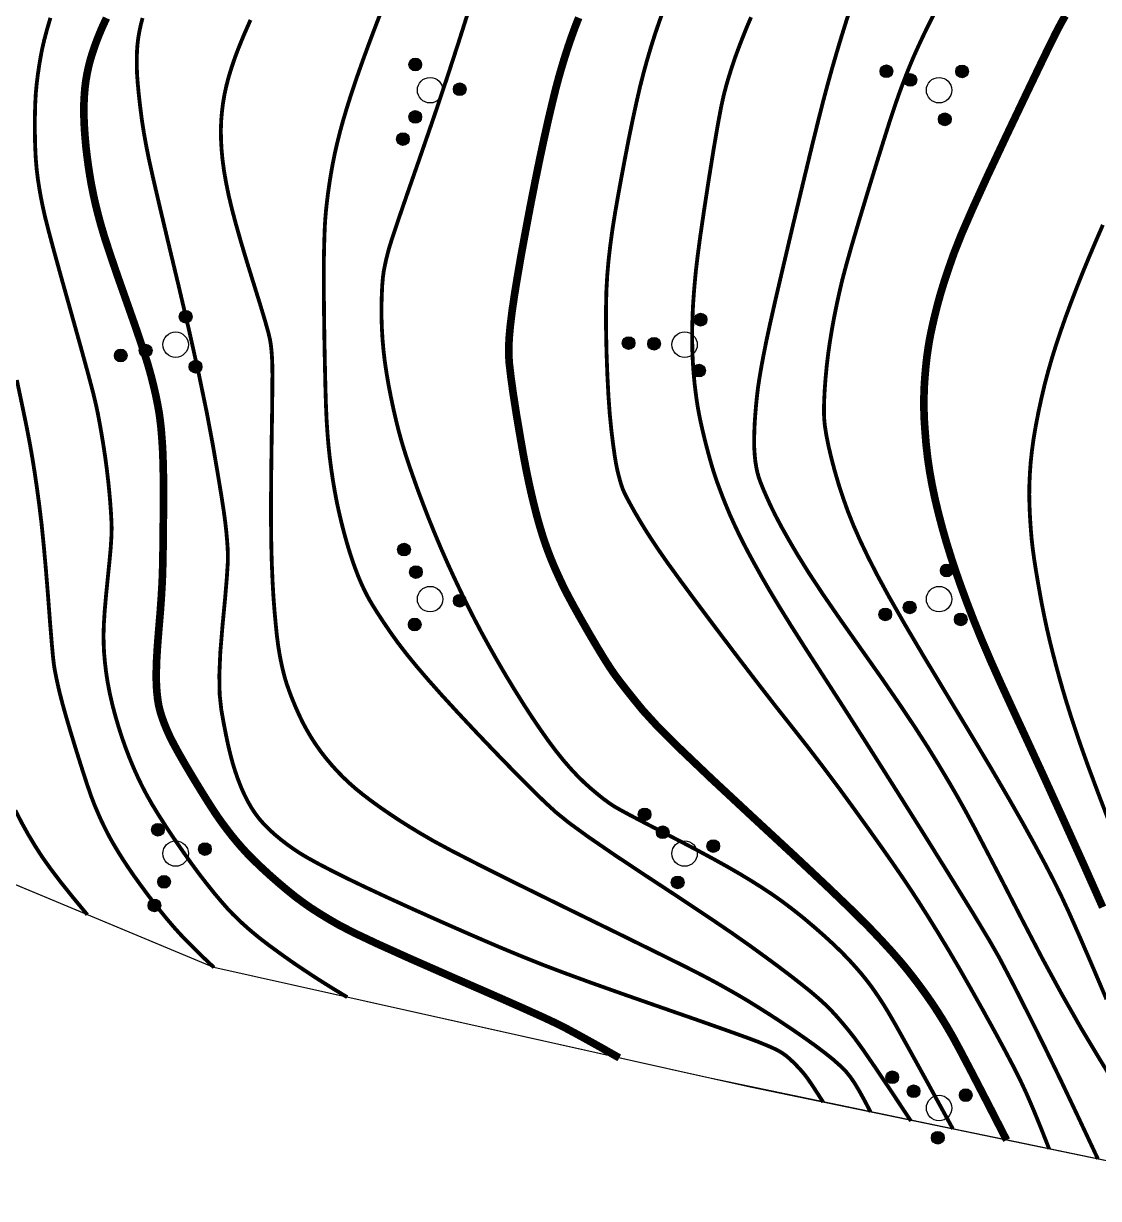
# Model space of a CAD drawing. Extents: x 396500 to 398250, y 1005980 to 1008200.
# Drawn here: x 398155.05 to 398176.17, y 1007852.26 to 1007875.35 of the extents above; entities that cross this region are included whole.
import ezdxf

# ---------------------------------------------------------------- set-up
doc = ezdxf.new("R2010")
doc.units = 0
doc.header["$LTSCALE"] = 0.5
doc.layers.get('0').update_dxf_attribs({"linetype": 'CONTINUOUS'})
doc.layers.add('ASSIST', color=7, linetype='CONTINUOUS', plot=False)
for name, color, linetype in [('DGX', 2, 'CONTINUOUS'), ('DMTZ', 3, 'CONTINUOUS'), ('ZBTZ', 3, 'CONTINUOUS')]:
    doc.layers.add(name, color=color, linetype=linetype)
doc.linetypes.add('10421', pattern='A,2,[150,AAA.SHX,S=1,R=0,X=0,Y=1],1e-11', length=2)
doc.linetypes.add('1161', pattern='A,0,[149,AAA.SHX,S=0.15,R=0,X=0,Y=0],-1.6', length=1.6)

# ---------------------------------------------------------------- blocks, each defined once
blk = doc.blocks.new('*U110')
at = {"linetype": 'Continuous'}
for points in [[(-0.238, 2.277), (-0.202, 2.053), (-0.202, 2.347)], [(-0.202, 2.347), (-0.147, 1.998), (-0.147, 2.402)], [(-0.147, 1.998), (-0.202, 2.347), (-0.202, 2.053)], [(-0.147, 2.402), (-0.077, 1.962), (-0.077, 2.438)], [(-0.077, 1.962), (-0.147, 2.402), (-0.147, 1.998)], [(-0.077, 2.438), (0, 1.95), (0, 2.45)], [(0, 1.95), (-0.077, 2.438), (-0.077, 1.962)], [(0, 2.45), (0.077, 1.962), (0.077, 2.438)], [(0.077, 1.962), (0, 2.45), (0, 1.95)], [(0.077, 2.438), (0.147, 1.998), (0.147, 2.402)], [(0.147, 1.998), (0.077, 2.438), (0.077, 1.962)], [(0.147, 2.402), (0.202, 2.053), (0.202, 2.347)], [(0.202, 2.053), (0.147, 2.402), (0.147, 1.998)], [(0.202, 2.347), (0.238, 2.123), (0.238, 2.277)], [(0.238, 2.123), (0.202, 2.347), (0.202, 2.053)], [(-0.25, 2.2), (-0.238, 2.123), (-0.238, 2.277)], [(-0.202, 2.053), (-0.238, 2.277), (-0.238, 2.123)], [(0.25, 2.2), (0.238, 2.277), (0.238, 2.123)]]:
    blk.add_solid(points, dxfattribs=at)
blk = doc.blocks.new('*U109')
at = {"linetype": 'Continuous'}
for points in [[(-0.202, 1.347), (-0.147, 0.998), (-0.147, 1.402)], [(-0.147, 1.402), (-0.077, 0.962), (-0.077, 1.438)], [(-0.077, 0.962), (-0.147, 1.402), (-0.147, 0.998)], [(-0.077, 1.438), (0, 0.95), (0, 1.45)], [(0, 0.95), (-0.077, 1.438), (-0.077, 0.962)], [(0, 1.45), (0.077, 0.962), (0.077, 1.438)], [(0.077, 0.962), (0, 1.45), (0, 0.95)], [(0.077, 1.438), (0.147, 0.998), (0.147, 1.402)], [(0.147, 0.998), (0.077, 1.438), (0.077, 0.962)], [(0.147, 1.402), (0.202, 1.053), (0.202, 1.347)], [(0.202, 1.053), (0.147, 1.402), (0.147, 0.998)], [(-0.25, 1.2), (-0.238, 1.123), (-0.238, 1.277)], [(-0.238, 1.277), (-0.202, 1.053), (-0.202, 1.347)], [(-0.202, 1.053), (-0.238, 1.277), (-0.238, 1.123)], [(-0.147, 0.998), (-0.202, 1.347), (-0.202, 1.053)], [(0.202, 1.347), (0.238, 1.123), (0.238, 1.277)], [(0.238, 1.123), (0.202, 1.347), (0.202, 1.053)], [(0.25, 1.2), (0.238, 1.277), (0.238, 1.123)]]:
    blk.add_solid(points, dxfattribs=at)
blk = doc.blocks.new('*U108')
at = {"linetype": 'Continuous'}
for points in [[(-1.238, -0.523), (-1.202, -0.747), (-1.202, -0.453)], [(-1.202, -0.453), (-1.147, -0.802), (-1.147, -0.398)], [(-1.147, -0.802), (-1.202, -0.453), (-1.202, -0.747)], [(-1.147, -0.398), (-1.077, -0.838), (-1.077, -0.362)], [(-1.077, -0.838), (-1.147, -0.398), (-1.147, -0.802)], [(-1.077, -0.362), (-1, -0.85), (-1, -0.35)], [(-1, -0.85), (-1.077, -0.362), (-1.077, -0.838)], [(-1, -0.35), (-0.923, -0.838), (-0.923, -0.362)], [(-0.923, -0.838), (-1, -0.35), (-1, -0.85)], [(-0.923, -0.362), (-0.853, -0.802), (-0.853, -0.398)], [(-0.853, -0.802), (-0.923, -0.362), (-0.923, -0.838)], [(-0.853, -0.398), (-0.798, -0.747), (-0.798, -0.453)], [(-0.798, -0.747), (-0.853, -0.398), (-0.853, -0.802)], [(-0.798, -0.453), (-0.762, -0.677), (-0.762, -0.523)], [(-0.762, -0.677), (-0.798, -0.453), (-0.798, -0.747)], [(-1.25, -0.6), (-1.238, -0.677), (-1.238, -0.523)], [(-1.202, -0.747), (-1.238, -0.523), (-1.238, -0.677)], [(-0.75, -0.6), (-0.762, -0.523), (-0.762, -0.677)]]:
    blk.add_solid(points, dxfattribs=at)
blk = doc.blocks.new('*U107')
at = {"linetype": 'Continuous'}
for points in [[(0.762, -0.523), (0.798, -0.747), (0.798, -0.453)], [(0.798, -0.453), (0.853, -0.802), (0.853, -0.398)], [(0.853, -0.802), (0.798, -0.453), (0.798, -0.747)], [(0.853, -0.398), (0.923, -0.838), (0.923, -0.362)], [(0.923, -0.838), (0.853, -0.398), (0.853, -0.802)], [(0.923, -0.362), (1, -0.85), (1, -0.35)], [(1, -0.85), (0.923, -0.362), (0.923, -0.838)], [(1, -0.35), (1.077, -0.838), (1.077, -0.362)], [(1.077, -0.838), (1, -0.35), (1, -0.85)], [(1.077, -0.362), (1.147, -0.802), (1.147, -0.398)], [(1.147, -0.802), (1.077, -0.362), (1.077, -0.838)], [(1.147, -0.398), (1.202, -0.747), (1.202, -0.453)], [(1.202, -0.747), (1.147, -0.398), (1.147, -0.802)], [(1.202, -0.453), (1.238, -0.677), (1.238, -0.523)], [(1.238, -0.677), (1.202, -0.453), (1.202, -0.747)], [(0.75, -0.6), (0.762, -0.677), (0.762, -0.523)], [(0.798, -0.747), (0.762, -0.523), (0.762, -0.677)], [(1.25, -0.6), (1.238, -0.523), (1.238, -0.677)]]:
    blk.add_solid(points, dxfattribs=at)
blk = doc.blocks.new('gc160')
for centre, radius in [((0, 2.2), 0.25), ((0, 1.2), 0.25), ((0, 0), 0.5), ((-1, -0.6), 0.25), ((1, -0.6), 0.25)]:
    blk.add_circle(centre, radius)
at = {"linetype": 'Continuous'}
for name in ['*U110', '*U109', '*U108', '*U107']:
    blk.add_blockref(name, (0, 0), dxfattribs=at)

msp = doc.modelspace()

# ---------------------------------------------------------------- linework, layer by layer
at = {"layer": 'ASSIST', "linetype": '1161', "flags": 128}
msp.add_lwpolyline([(398142.02, 1007800), (398142.399, 1007801.54), (398142.633, 1007802.773), (398142.931, 1007803.579), (398144.715, 1007805.754), (398145.584, 1007806.956), (398146.799, 1007807.848), (398147.861, 1007808.093), (398149.129, 1007808.343), (398150.764, 1007808.784), (398151.939, 1007809.304), (398152.806, 1007810.069), (398152.944, 1007810.789), (398152.788, 1007811.606), (398151.833, 1007813.402), (398150.283, 1007816.089), (398149.271, 1007817.523), (398148.366, 1007819.301), (398147.802, 1007820.892), (398147.709, 1007822.194), (398147.751, 1007823.22), (398147.993, 1007825.125), (398148.563, 1007828.764), (398148.89, 1007831.01), (398148.677, 1007833.131), (398148.356, 1007835.297), (398148.501, 1007837.554), (398148.576, 1007837.886), (398149.025, 1007838.785), (398149.904, 1007840.345), (398150.85, 1007841.759), (398152.198, 1007842.928), (398153.283, 1007843.843), (398154.353, 1007844.354), (398156.242, 1007844.174), (398157.251, 1007844.031), (398159.807, 1007843.503), (398162.288, 1007842.879), (398163.871, 1007842.482), (398165.328, 1007841.983), (398166.696, 1007841.514), (398168.45, 1007840.912), (398173.781, 1007839.09), (398176.049, 1007838.337), (398178.161, 1007837.694), (398180.78, 1007836.928), (398182.566, 1007836.552), (398184.62, 1007836.189), (398186.394, 1007835.99), (398187.912, 1007836.12), (398189.201, 1007837.141), (398189.776, 1007838.251), (398190.12, 1007840.29), (398190.17, 1007842.598), (398190.403, 1007844.951), (398189.043, 1007847.627), (398186.439, 1007850.026), (398182.225, 1007851.659), (398179.103, 1007852.385), (398176.647, 1007852.937), (398174.727, 1007853.334), (398173.11, 1007853.669), (398168.439, 1007854.649), (398165.563, 1007855.29), (398158.789, 1007856.801), (398153.979, 1007858.808), (398149.396, 1007860.72), (398144.127, 1007864.7), (398142.759, 1007865.981), (398141.282, 1007867.363), (398140.55, 1007868.563), (398140.208, 1007869.78), (398140.511, 1007870.688), (398141.35, 1007871.773), (398142.86, 1007872.958), (398144.688, 1007874.352), (398146.121, 1007875.954), (398147.886, 1007878.704), (398148.807, 1007881.026), (398149.69, 1007882.6), (398150.822, 1007883.944), (398152.833, 1007885.552), (398155.084, 1007887.155), (398157.453, 1007888.399), (398159.821, 1007889.906), (398164.065, 1007891.774), (398167.151, 1007892.546), (398170.237, 1007892.763), (398172.231, 1007893.077), (398178.906, 1007894.329), (398187.893, 1007896.515), (398196.105, 1007897.363), (398198.497, 1007897.051), (398200.566, 1007896.587), (398204.507, 1007893.102), (398206.423, 1007891.187), (398209.498, 1007887.729), (398210.612, 1007887.806), (398213.195, 1007888.289), (398215.918, 1007889.203), (398220.573, 1007891.299), (398223.366, 1007894.936), (398225.772, 1007898.967), (398226.909, 1007900.593), (398227.45, 1007901.366), (398230.002, 1007904.286), (398230.914, 1007907.707), (398230.508, 1007910.965), (398230.735, 1007912.853), (398231.346, 1007914.53), (398231.704, 1007915.899), (398231.592, 1007917.4), (398230.516, 1007919.105), (398228.421, 1007920.266), (398226.188, 1007921.034), (398222.702, 1007920.758), (398220.157, 1007919.683), (398213.382, 1007916.314), (398211.653, 1007915.256), (398209.807, 1007914.296), (398207.213, 1007913.194), (398202.736, 1007911.958), (398198.513, 1007911.002), (398193.866, 1007910.829), (398191.118, 1007910.959), (398186.311, 1007911.089), (398183.26, 1007910.44), (398179.978, 1007908.815), (398175.69, 1007907.289), (398170.96, 1007906.391), (398164.865, 1007905.89), (398161.238, 1007904.319), (398157.823, 1007902.535), (398156.043, 1007901.477), (398153.127, 1007900.483), (398149.688, 1007899.603), (398147.117, 1007899.74), (398147.354, 1007906.259), (398146.727, 1007907.847), (398146.513, 1007910.403), (398146.692, 1007913.316), (398146.601, 1007914.543), (398146.316, 1007915.086), (398146.17, 1007915.27), (398146.043, 1007915.397), (398143.818, 1007916.025), (398133.841, 1007918.172), (398117.646, 1007921.722), (398115.495, 1007921.191), (398113.43, 1007918.324), (398111.271, 1007914.72), (398111.659, 1007911.426), (398111.138, 1007910.755), (398109.996, 1007910.755), (398105.411, 1007912.155), (398094.726, 1007914.446), (398089.329, 1007915.756), (398084.446, 1007917.001), (398081.014, 1007918.354), (398077.754, 1007918.158), (398074.291, 1007917.473), (398072.136, 1007917.258), (398058.971, 1007918.699), (398029.655, 1007921.908), (398021.04, 1007925.602), (398010.909, 1007927.444), (398008.421, 1007927.59), (398003.074, 1007927.335), (398001.194, 1007927.455), (398000.225, 1007927.796), (398000.036, 1007927.87)], dxfattribs=at)
at = {"layer": 'DGX', "linetype": 'Continuous', "const_width": 0.075}
for points in [[(398172.484, 1007853.783), (398172.086, 1007854.384), (398171.768, 1007854.857), (398171.53, 1007855.203), (398171.371, 1007855.421), (398171.254, 1007855.57), (398171.14, 1007855.707), (398171.03, 1007855.834), (398170.924, 1007855.95), (398170.808, 1007856.066), (398170.668, 1007856.194), (398170.505, 1007856.333), (398170.318, 1007856.483), (398170.107, 1007856.647), (398169.871, 1007856.826), (398169.609, 1007857.019), (398169.321, 1007857.228), (398168.97, 1007857.475), (398168.517, 1007857.783), (398167.962, 1007858.153), (398167.306, 1007858.584), (398166.664, 1007859.01), (398166.149, 1007859.364), (398165.764, 1007859.644), (398165.507, 1007859.852), (398165.286, 1007860.055), (398165.012, 1007860.322), (398164.684, 1007860.653), (398164.301, 1007861.047), (398163.913, 1007861.454), (398163.568, 1007861.823), (398163.266, 1007862.152), (398163.007, 1007862.443), (398162.781, 1007862.706), (398162.578, 1007862.954), (398162.399, 1007863.187), (398162.244, 1007863.404), (398162.111, 1007863.601), (398162, 1007863.77), (398161.911, 1007863.912), (398161.843, 1007864.027), (398161.787, 1007864.131), (398161.733, 1007864.241), (398161.68, 1007864.355), (398161.629, 1007864.475), (398161.58, 1007864.602), (398161.53, 1007864.738), (398161.481, 1007864.884), (398161.432, 1007865.039), (398161.384, 1007865.203), (398161.337, 1007865.375), (398161.291, 1007865.557), (398161.246, 1007865.747), (398161.203, 1007865.945), (398161.164, 1007866.153), (398161.127, 1007866.369), (398161.094, 1007866.593), (398161.064, 1007866.824), (398161.039, 1007867.061), (398161.019, 1007867.303), (398161.003, 1007867.55), (398160.99, 1007867.838), (398160.979, 1007868.2), (398160.969, 1007868.637), (398160.959, 1007869.149), (398160.952, 1007869.66), (398160.948, 1007870.095), (398160.947, 1007870.453), (398160.949, 1007870.735), (398160.954, 1007870.967), (398160.96, 1007871.174), (398160.967, 1007871.357), (398160.977, 1007871.516), (398160.99, 1007871.669), (398161.008, 1007871.836), (398161.03, 1007872.016), (398161.058, 1007872.209), (398161.09, 1007872.41), (398161.126, 1007872.61), (398161.167, 1007872.811), (398161.213, 1007873.012), (398161.266, 1007873.223), (398161.33, 1007873.455), (398161.405, 1007873.706), (398161.491, 1007873.978), (398161.591, 1007874.276), (398161.707, 1007874.605), (398161.839, 1007874.966), (398161.987, 1007875.358), (398162.136, 1007875.742)], [(398163.838, 1007875.745), (398163.601, 1007874.997), (398163.356, 1007874.243), (398163.101, 1007873.485), (398162.837, 1007872.72), (398162.598, 1007872.034), (398162.417, 1007871.508), (398162.295, 1007871.143), (398162.231, 1007870.939), (398162.199, 1007870.818), (398162.17, 1007870.701), (398162.146, 1007870.589), (398162.125, 1007870.482), (398162.109, 1007870.362), (398162.096, 1007870.211), (398162.087, 1007870.029), (398162.081, 1007869.817), (398162.081, 1007869.591), (398162.088, 1007869.367), (398162.101, 1007869.147), (398162.12, 1007868.929), (398162.146, 1007868.709), (398162.18, 1007868.481), (398162.22, 1007868.245), (398162.268, 1007868), (398162.319, 1007867.76), (398162.371, 1007867.536), (398162.423, 1007867.329), (398162.475, 1007867.139), (398162.534, 1007866.944), (398162.606, 1007866.722), (398162.692, 1007866.473), (398162.79, 1007866.197), (398162.898, 1007865.908), (398163.009, 1007865.621), (398163.125, 1007865.335), (398163.245, 1007865.049), (398163.369, 1007864.766), (398163.497, 1007864.486), (398163.628, 1007864.209), (398163.762, 1007863.934), (398163.901, 1007863.659), (398164.048, 1007863.38), (398164.203, 1007863.098), (398164.365, 1007862.812), (398164.531, 1007862.529), (398164.699, 1007862.252), (398164.867, 1007861.983), (398165.037, 1007861.721), (398165.204, 1007861.475), (398165.361, 1007861.252), (398165.51, 1007861.053), (398165.65, 1007860.878), (398165.787, 1007860.72), (398165.923, 1007860.574), (398166.061, 1007860.438), (398166.199, 1007860.314), (398166.331, 1007860.203), (398166.449, 1007860.109), (398166.554, 1007860.032), (398166.645, 1007859.971), (398166.769, 1007859.9), (398166.968, 1007859.792), (398167.245, 1007859.647), (398167.598, 1007859.464), (398167.971, 1007859.27), (398168.307, 1007859.093), (398168.607, 1007858.931), (398168.87, 1007858.785), (398169.109, 1007858.647), (398169.335, 1007858.511), (398169.55, 1007858.375), (398169.753, 1007858.241), (398169.952, 1007858.1), (398170.155, 1007857.947), (398170.363, 1007857.782), (398170.575, 1007857.603), (398170.779, 1007857.424), (398170.961, 1007857.257), (398171.123, 1007857.1), (398171.263, 1007856.955), (398171.387, 1007856.819), (398171.5, 1007856.689), (398171.6, 1007856.566), (398171.689, 1007856.45), (398171.773, 1007856.332), (398171.86, 1007856.203), (398171.95, 1007856.065), (398172.041, 1007855.916), (398172.191, 1007855.657), (398172.451, 1007855.19), (398172.824, 1007854.513), (398173.308, 1007853.628)], [(398161.408, 1007856.217), (398161.109, 1007856.398), (398160.826, 1007856.576), (398160.559, 1007856.751), (398160.307, 1007856.922), (398160.08, 1007857.084), (398159.883, 1007857.228), (398159.717, 1007857.354), (398159.583, 1007857.463), (398159.466, 1007857.562), (398159.355, 1007857.661), (398159.249, 1007857.761), (398159.149, 1007857.86), (398159.045, 1007857.97), (398158.93, 1007858.102), (398158.801, 1007858.254), (398158.661, 1007858.429), (398158.51, 1007858.623), (398158.352, 1007858.837), (398158.186, 1007859.071), (398158.011, 1007859.324), (398157.843, 1007859.576), (398157.697, 1007859.804), (398157.572, 1007860.009), (398157.469, 1007860.191), (398157.378, 1007860.364), (398157.291, 1007860.544), (398157.208, 1007860.73), (398157.128, 1007860.923), (398157.052, 1007861.121), (398156.98, 1007861.325), (398156.913, 1007861.535), (398156.85, 1007861.75), (398156.793, 1007861.966), (398156.744, 1007862.179), (398156.703, 1007862.389), (398156.671, 1007862.595), (398156.647, 1007862.797), (398156.63, 1007862.992), (398156.621, 1007863.181), (398156.62, 1007863.363), (398156.627, 1007863.566), (398156.643, 1007863.815), (398156.669, 1007864.111), (398156.703, 1007864.454), (398156.737, 1007864.789), (398156.762, 1007865.064), (398156.775, 1007865.279), (398156.779, 1007865.432), (398156.775, 1007865.569), (398156.766, 1007865.73), (398156.753, 1007865.916), (398156.735, 1007866.128), (398156.712, 1007866.354), (398156.685, 1007866.584), (398156.654, 1007866.819), (398156.618, 1007867.057), (398156.58, 1007867.288), (398156.543, 1007867.499), (398156.507, 1007867.689), (398156.471, 1007867.86), (398156.415, 1007868.095), (398156.314, 1007868.476), (398156.169, 1007869.004), (398155.98, 1007869.68), (398155.79, 1007870.358), (398155.641, 1007870.897), (398155.535, 1007871.295), (398155.47, 1007871.552), (398155.428, 1007871.74), (398155.39, 1007871.927), (398155.357, 1007872.115), (398155.328, 1007872.302), (398155.304, 1007872.501), (398155.286, 1007872.725), (398155.275, 1007872.973), (398155.27, 1007873.245), (398155.271, 1007873.517), (398155.277, 1007873.762), (398155.289, 1007873.98), (398155.307, 1007874.172), (398155.329, 1007874.348), (398155.354, 1007874.519), (398155.382, 1007874.685), (398155.413, 1007874.846), (398155.453, 1007875.02), (398155.507, 1007875.225), (398155.576, 1007875.461)], [(398157.387, 1007875.458), (398157.355, 1007875.338), (398157.33, 1007875.223), (398157.31, 1007875.115), (398157.295, 1007875.013), (398157.285, 1007874.917), (398157.278, 1007874.821), (398157.274, 1007874.717), (398157.273, 1007874.604), (398157.274, 1007874.483), (398157.279, 1007874.342), (398157.292, 1007874.167), (398157.312, 1007873.96), (398157.339, 1007873.72), (398157.372, 1007873.462), (398157.412, 1007873.203), (398157.459, 1007872.944), (398157.511, 1007872.684), (398157.589, 1007872.333), (398157.712, 1007871.802), (398157.88, 1007871.093), (398158.093, 1007870.203), (398158.311, 1007869.273), (398158.496, 1007868.441), (398158.648, 1007867.706), (398158.767, 1007867.069), (398158.859, 1007866.533), (398158.931, 1007866.098), (398158.982, 1007865.767), (398159.013, 1007865.537), (398159.032, 1007865.365), (398159.046, 1007865.206), (398159.057, 1007865.058), (398159.063, 1007864.923), (398159.06, 1007864.739), (398159.041, 1007864.445), (398159.007, 1007864.041), (398158.958, 1007863.527), (398158.914, 1007862.996), (398158.895, 1007862.543), (398158.901, 1007862.167), (398158.933, 1007861.87), (398158.977, 1007861.621), (398159.021, 1007861.393), (398159.064, 1007861.187), (398159.108, 1007861.002), (398159.153, 1007860.83), (398159.204, 1007860.663), (398159.26, 1007860.502), (398159.321, 1007860.346), (398159.386, 1007860.199), (398159.454, 1007860.064), (398159.525, 1007859.94), (398159.599, 1007859.828), (398159.679, 1007859.722), (398159.771, 1007859.618), (398159.873, 1007859.514), (398159.986, 1007859.412), (398160.105, 1007859.313), (398160.229, 1007859.218), (398160.356, 1007859.127), (398160.486, 1007859.041), (398160.643, 1007858.948), (398160.849, 1007858.835), (398161.103, 1007858.703), (398161.407, 1007858.551), (398161.77, 1007858.376), (398162.203, 1007858.174), (398162.707, 1007857.944), (398163.28, 1007857.688), (398163.86, 1007857.433), (398164.381, 1007857.209), (398164.845, 1007857.016), (398165.251, 1007856.854), (398165.678, 1007856.692), (398166.206, 1007856.499), (398166.836, 1007856.275), (398167.566, 1007856.02), (398168.27, 1007855.775), (398168.82, 1007855.581), (398169.216, 1007855.439), (398169.457, 1007855.349), (398169.609, 1007855.288), (398169.734, 1007855.235), (398169.833, 1007855.189), (398169.906, 1007855.15), (398169.967, 1007855.112), (398170.03, 1007855.066), (398170.094, 1007855.012), (398170.161, 1007854.95), (398170.226, 1007854.885), (398170.287, 1007854.821), (398170.344, 1007854.757), (398170.397, 1007854.694), (398170.458, 1007854.613), (398170.538, 1007854.496), (398170.638, 1007854.343), (398170.759, 1007854.155)], [(398167.61, 1007875.585), (398167.529, 1007875.358), (398167.447, 1007875.115), (398167.37, 1007874.87), (398167.297, 1007874.622), (398167.228, 1007874.371), (398167.159, 1007874.099), (398167.088, 1007873.79), (398167.013, 1007873.442), (398166.934, 1007873.056), (398166.858, 1007872.662), (398166.788, 1007872.289), (398166.724, 1007871.937), (398166.667, 1007871.607), (398166.617, 1007871.292), (398166.576, 1007870.988), (398166.542, 1007870.693), (398166.517, 1007870.409), (398166.5, 1007870.104), (398166.492, 1007869.75), (398166.493, 1007869.347), (398166.502, 1007868.894), (398166.519, 1007868.44), (398166.54, 1007868.033), (398166.566, 1007867.674), (398166.597, 1007867.361), (398166.63, 1007867.094), (398166.661, 1007866.87), (398166.691, 1007866.689), (398166.72, 1007866.551), (398166.748, 1007866.442), (398166.774, 1007866.347), (398166.798, 1007866.267), (398166.821, 1007866.202), (398166.853, 1007866.13), (398166.903, 1007866.03), (398166.972, 1007865.902), (398167.059, 1007865.746), (398167.161, 1007865.572), (398167.273, 1007865.389), (398167.396, 1007865.198), (398167.53, 1007864.998), (398167.705, 1007864.747), (398167.954, 1007864.404), (398168.276, 1007863.968), (398168.673, 1007863.439), (398169.09, 1007862.888), (398169.476, 1007862.384), (398169.831, 1007861.927), (398170.155, 1007861.517), (398170.462, 1007861.127), (398170.767, 1007860.729), (398171.071, 1007860.324), (398171.372, 1007859.91), (398171.656, 1007859.515), (398171.906, 1007859.164), (398172.122, 1007858.856), (398172.303, 1007858.593), (398172.471, 1007858.343), (398172.645, 1007858.076), (398172.825, 1007857.792), (398173.012, 1007857.49), (398173.21, 1007857.163), (398173.424, 1007856.799), (398173.653, 1007856.398), (398173.898, 1007855.962), (398174.134, 1007855.535), (398174.334, 1007855.165), (398174.499, 1007854.851), (398174.628, 1007854.594), (398174.748, 1007854.337), (398174.883, 1007854.025), (398175.033, 1007853.659), (398175.199, 1007853.237)], [(398169.342, 1007875.474), (398169.255, 1007875.269), (398169.175, 1007875.069), (398169.1, 1007874.875), (398169.031, 1007874.687), (398168.968, 1007874.502), (398168.91, 1007874.318), (398168.856, 1007874.135), (398168.808, 1007873.953), (398168.755, 1007873.713), (398168.688, 1007873.355), (398168.607, 1007872.88), (398168.512, 1007872.287), (398168.42, 1007871.687), (398168.347, 1007871.189), (398168.294, 1007870.793), (398168.259, 1007870.5), (398168.237, 1007870.268), (398168.219, 1007870.055), (398168.205, 1007869.861), (398168.196, 1007869.688), (398168.19, 1007869.524), (398168.186, 1007869.362), (398168.185, 1007869.201), (398168.187, 1007869.041), (398168.19, 1007868.882), (398168.197, 1007868.726), (398168.206, 1007868.572), (398168.219, 1007868.419), (398168.233, 1007868.269), (398168.251, 1007868.121), (398168.27, 1007867.975), (398168.292, 1007867.83), (398168.319, 1007867.68), (398168.353, 1007867.514), (398168.394, 1007867.334), (398168.441, 1007867.14), (398168.491, 1007866.947), (398168.538, 1007866.774), (398168.583, 1007866.62), (398168.625, 1007866.485), (398168.67, 1007866.354), (398168.722, 1007866.211), (398168.781, 1007866.055), (398168.848, 1007865.887), (398168.922, 1007865.709), (398169.004, 1007865.526), (398169.094, 1007865.336), (398169.191, 1007865.14), (398169.3, 1007864.932), (398169.422, 1007864.708), (398169.557, 1007864.466), (398169.706, 1007864.208), (398169.889, 1007863.903), (398170.125, 1007863.522), (398170.415, 1007863.066), (398170.759, 1007862.534), (398171.16, 1007861.913), (398171.623, 1007861.188), (398172.147, 1007860.36), (398172.733, 1007859.429), (398173.287, 1007858.54), (398173.719, 1007857.841), (398174.026, 1007857.33), (398174.21, 1007857.009), (398174.345, 1007856.754), (398174.506, 1007856.445), (398174.691, 1007856.08), (398174.902, 1007855.661), (398175.148, 1007855.162), (398175.44, 1007854.559), (398175.776, 1007853.851), (398176.157, 1007853.039)], [(398171.299, 1007875.664), (398171.204, 1007875.368), (398171.11, 1007875.065), (398171.018, 1007874.757), (398170.929, 1007874.448), (398170.843, 1007874.138), (398170.76, 1007873.827), (398170.663, 1007873.444), (398170.533, 1007872.917), (398170.371, 1007872.246), (398170.176, 1007871.431), (398169.985, 1007870.621), (398169.831, 1007869.961), (398169.716, 1007869.452), (398169.639, 1007869.094), (398169.586, 1007868.826), (398169.542, 1007868.589), (398169.507, 1007868.382), (398169.48, 1007868.205), (398169.46, 1007868.04), (398169.442, 1007867.868), (398169.427, 1007867.69), (398169.414, 1007867.505), (398169.406, 1007867.324), (398169.403, 1007867.159), (398169.405, 1007867.008), (398169.414, 1007866.872), (398169.426, 1007866.749), (398169.444, 1007866.636), (398169.465, 1007866.533), (398169.491, 1007866.439), (398169.526, 1007866.339), (398169.576, 1007866.214), (398169.64, 1007866.066), (398169.718, 1007865.893), (398169.816, 1007865.693), (398169.938, 1007865.462), (398170.085, 1007865.201), (398170.256, 1007864.909), (398170.471, 1007864.564), (398170.75, 1007864.141), (398171.093, 1007863.642), (398171.499, 1007863.066), (398171.91, 1007862.483), (398172.267, 1007861.964), (398172.571, 1007861.509), (398172.822, 1007861.119), (398173.035, 1007860.772), (398173.229, 1007860.448), (398173.403, 1007860.148), (398173.558, 1007859.87), (398173.736, 1007859.539), (398173.979, 1007859.074), (398174.289, 1007858.477), (398174.664, 1007857.747), (398175.065, 1007856.979), (398175.45, 1007856.271), (398175.819, 1007855.622), (398176.173, 1007855.031), (398176.484, 1007854.523)], [(398172.958, 1007875.578), (398172.844, 1007875.353), (398172.733, 1007875.125), (398172.632, 1007874.909), (398172.54, 1007874.705), (398172.459, 1007874.512), (398172.384, 1007874.324), (398172.31, 1007874.132), (398172.239, 1007873.937), (398172.17, 1007873.739), (398172.085, 1007873.485), (398171.97, 1007873.121), (398171.822, 1007872.648), (398171.643, 1007872.066), (398171.465, 1007871.478), (398171.321, 1007870.99), (398171.211, 1007870.6), (398171.134, 1007870.31), (398171.078, 1007870.069), (398171.025, 1007869.827), (398170.976, 1007869.585), (398170.932, 1007869.343), (398170.892, 1007869.1), (398170.857, 1007868.856), (398170.828, 1007868.612), (398170.805, 1007868.366), (398170.788, 1007868.134), (398170.778, 1007867.929), (398170.774, 1007867.75), (398170.778, 1007867.599), (398170.792, 1007867.446), (398170.821, 1007867.264), (398170.863, 1007867.051), (398170.92, 1007866.809), (398170.988, 1007866.552), (398171.064, 1007866.293), (398171.149, 1007866.032), (398171.242, 1007865.77), (398171.351, 1007865.495), (398171.484, 1007865.194), (398171.64, 1007864.867), (398171.82, 1007864.514), (398172.05, 1007864.091), (398172.357, 1007863.554), (398172.742, 1007862.903), (398173.203, 1007862.138), (398173.671, 1007861.364), (398174.075, 1007860.687), (398174.414, 1007860.107), (398174.689, 1007859.625), (398174.918, 1007859.21), (398175.119, 1007858.836), (398175.293, 1007858.501), (398175.438, 1007858.206), (398175.593, 1007857.872), (398175.792, 1007857.423), (398176.036, 1007856.858), (398176.325, 1007856.177)], [(398159.507, 1007875.42), (398159.368, 1007875.102), (398159.271, 1007874.864), (398159.198, 1007874.67), (398159.135, 1007874.483), (398159.08, 1007874.304), (398159.035, 1007874.133), (398158.998, 1007873.965), (398158.969, 1007873.796), (398158.947, 1007873.624), (398158.932, 1007873.451), (398158.925, 1007873.271), (398158.927, 1007873.082), (398158.938, 1007872.884), (398158.957, 1007872.676), (398158.987, 1007872.455), (398159.028, 1007872.218), (398159.08, 1007871.965), (398159.144, 1007871.697), (398159.223, 1007871.399), (398159.32, 1007871.057), (398159.435, 1007870.672), (398159.568, 1007870.243), (398159.695, 1007869.835), (398159.791, 1007869.516), (398159.856, 1007869.284), (398159.89, 1007869.14), (398159.907, 1007869.035), (398159.92, 1007868.92), (398159.929, 1007868.795), (398159.935, 1007868.66), (398159.938, 1007868.458), (398159.936, 1007868.131), (398159.931, 1007867.68), (398159.922, 1007867.105), (398159.914, 1007866.501), (398159.91, 1007865.963), (398159.911, 1007865.493), (398159.916, 1007865.089), (398159.926, 1007864.73), (398159.94, 1007864.395), (398159.958, 1007864.082), (398159.98, 1007863.794), (398160.004, 1007863.534), (398160.027, 1007863.311), (398160.051, 1007863.125), (398160.075, 1007862.975), (398160.099, 1007862.846), (398160.125, 1007862.724), (398160.152, 1007862.608), (398160.18, 1007862.5), (398160.214, 1007862.387), (398160.259, 1007862.257), (398160.314, 1007862.111), (398160.38, 1007861.949), (398160.453, 1007861.783), (398160.529, 1007861.624), (398160.61, 1007861.473), (398160.694, 1007861.33), (398160.783, 1007861.192), (398160.879, 1007861.056), (398160.982, 1007860.922), (398161.091, 1007860.792), (398161.206, 1007860.664), (398161.325, 1007860.542), (398161.447, 1007860.426), (398161.574, 1007860.314), (398161.711, 1007860.203), (398161.864, 1007860.086), (398162.033, 1007859.963), (398162.219, 1007859.834), (398162.419, 1007859.701), (398162.633, 1007859.565), (398162.861, 1007859.427), (398163.102, 1007859.287), (398163.456, 1007859.096), (398164.019, 1007858.807), (398164.792, 1007858.421), (398165.775, 1007857.937), (398166.751, 1007857.459), (398167.504, 1007857.088), (398168.032, 1007856.826), (398168.336, 1007856.672), (398168.528, 1007856.571), (398168.719, 1007856.468), (398168.907, 1007856.362), (398169.095, 1007856.255), (398169.288, 1007856.14), (398169.496, 1007856.011), (398169.718, 1007855.87), (398169.954, 1007855.716), (398170.189, 1007855.558), (398170.408, 1007855.406), (398170.61, 1007855.261), (398170.796, 1007855.121), (398170.961, 1007854.988), (398171.099, 1007854.865), (398171.211, 1007854.751), (398171.297, 1007854.645), (398171.377, 1007854.527), (398171.469, 1007854.374), (398171.573, 1007854.185), (398171.691, 1007853.962)], [(398176.428, 1007859.528), (398176.162, 1007860.227), (398175.959, 1007860.773), (398175.819, 1007861.165), (398175.715, 1007861.471), (398175.621, 1007861.757), (398175.537, 1007862.023), (398175.464, 1007862.268), (398175.397, 1007862.504), (398175.333, 1007862.74), (398175.272, 1007862.976), (398175.213, 1007863.212), (398175.156, 1007863.456), (398175.1, 1007863.718), (398175.045, 1007863.997), (398174.992, 1007864.294), (398174.943, 1007864.58), (398174.904, 1007864.83), (398174.875, 1007865.044), (398174.855, 1007865.222), (398174.841, 1007865.385), (398174.829, 1007865.553), (398174.819, 1007865.727), (398174.812, 1007865.907), (398174.808, 1007866.094), (398174.811, 1007866.291), (398174.82, 1007866.497), (398174.835, 1007866.712), (398174.859, 1007866.939), (398174.892, 1007867.183), (398174.936, 1007867.442), (398174.989, 1007867.716), (398175.049, 1007867.994), (398175.113, 1007868.264), (398175.182, 1007868.525), (398175.255, 1007868.777), (398175.334, 1007869.031), (398175.423, 1007869.297), (398175.52, 1007869.574), (398175.627, 1007869.863), (398175.741, 1007870.16), (398175.861, 1007870.463), (398175.988, 1007870.771), (398176.121, 1007871.084), (398176.255, 1007871.393)], [(398158.789, 1007856.801), (398158.536, 1007857.041), (398158.319, 1007857.256), (398158.137, 1007857.444), (398157.991, 1007857.606), (398157.861, 1007857.759), (398157.731, 1007857.919), (398157.599, 1007858.086), (398157.466, 1007858.26), (398157.338, 1007858.434), (398157.218, 1007858.601), (398157.107, 1007858.762), (398157.005, 1007858.917), (398156.911, 1007859.066), (398156.826, 1007859.208), (398156.749, 1007859.343), (398156.681, 1007859.472), (398156.618, 1007859.599), (398156.557, 1007859.728), (398156.499, 1007859.861), (398156.442, 1007859.996), (398156.377, 1007860.165), (398156.296, 1007860.4), (398156.199, 1007860.699), (398156.084, 1007861.064), (398155.971, 1007861.434), (398155.879, 1007861.747), (398155.807, 1007862.005), (398155.756, 1007862.206), (398155.718, 1007862.37), (398155.687, 1007862.517), (398155.662, 1007862.645), (398155.644, 1007862.755), (398155.626, 1007862.913), (398155.601, 1007863.187), (398155.569, 1007863.575), (398155.531, 1007864.078), (398155.488, 1007864.611), (398155.445, 1007865.09), (398155.402, 1007865.515), (398155.357, 1007865.885), (398155.312, 1007866.217), (398155.267, 1007866.526), (398155.221, 1007866.813), (398155.175, 1007867.077), (398155.116, 1007867.387), (398155.029, 1007867.809), (398154.916, 1007868.345)], [(398154.887, 1007859.889), (398155.011, 1007859.646), (398155.14, 1007859.413), (398155.275, 1007859.189), (398155.414, 1007858.973), (398155.576, 1007858.745), (398155.778, 1007858.479), (398156.019, 1007858.178), (398156.3, 1007857.839)]]:
    msp.add_lwpolyline(points, dxfattribs=at)
at = {"layer": 'DGX', "color": 3, "linetype": 'Continuous', "lineweight": -2, "const_width": 0.15}
for points in [[(398156.677, 1007875.457), (398156.589, 1007875.265), (398156.534, 1007875.134), (398156.483, 1007875.005), (398156.437, 1007874.877), (398156.395, 1007874.751), (398156.357, 1007874.624), (398156.324, 1007874.495), (398156.296, 1007874.364), (398156.273, 1007874.23), (398156.255, 1007874.091), (398156.243, 1007873.945), (398156.235, 1007873.792), (398156.233, 1007873.631), (398156.236, 1007873.464), (398156.244, 1007873.291), (398156.257, 1007873.112), (398156.274, 1007872.926), (398156.296, 1007872.739), (398156.321, 1007872.553), (398156.349, 1007872.368), (398156.381, 1007872.184), (398156.418, 1007871.997), (398156.461, 1007871.803), (398156.511, 1007871.601), (398156.568, 1007871.39), (398156.644, 1007871.136), (398156.754, 1007870.801), (398156.896, 1007870.386), (398157.071, 1007869.89), (398157.245, 1007869.395), (398157.385, 1007868.983), (398157.49, 1007868.654), (398157.559, 1007868.407), (398157.608, 1007868.209), (398157.65, 1007868.028), (398157.683, 1007867.862), (398157.71, 1007867.713), (398157.731, 1007867.563), (398157.75, 1007867.397), (398157.765, 1007867.214), (398157.779, 1007867.015), (398157.788, 1007866.782), (398157.795, 1007866.496), (398157.797, 1007866.159), (398157.796, 1007865.77), (398157.793, 1007865.382), (398157.789, 1007865.047), (398157.784, 1007864.767), (398157.779, 1007864.54), (398157.769, 1007864.321), (398157.754, 1007864.065), (398157.733, 1007863.771), (398157.705, 1007863.44), (398157.679, 1007863.112), (398157.662, 1007862.829), (398157.655, 1007862.591), (398157.657, 1007862.396), (398157.666, 1007862.232), (398157.682, 1007862.083), (398157.704, 1007861.949), (398157.733, 1007861.831), (398157.768, 1007861.718), (398157.811, 1007861.6), (398157.861, 1007861.477), (398157.919, 1007861.348), (398157.995, 1007861.197), (398158.101, 1007861.003), (398158.237, 1007860.767), (398158.403, 1007860.489), (398158.573, 1007860.212), (398158.721, 1007859.977), (398158.847, 1007859.785), (398158.952, 1007859.637), (398159.046, 1007859.511), (398159.141, 1007859.389), (398159.238, 1007859.271), (398159.336, 1007859.157), (398159.445, 1007859.038), (398159.574, 1007858.907), (398159.724, 1007858.764), (398159.894, 1007858.608), (398160.07, 1007858.454), (398160.235, 1007858.315), (398160.389, 1007858.191), (398160.534, 1007858.083), (398160.682, 1007857.979), (398160.849, 1007857.871), (398161.035, 1007857.757), (398161.239, 1007857.639), (398161.537, 1007857.484), (398162.001, 1007857.265), (398162.633, 1007856.98), (398163.431, 1007856.629), (398164.224, 1007856.283), (398164.839, 1007856.012), (398165.276, 1007855.815), (398165.534, 1007855.694), (398165.737, 1007855.59), (398166.008, 1007855.443), (398166.347, 1007855.255), (398166.753, 1007855.025)], [(398165.956, 1007875.463), (398165.884, 1007875.279), (398165.817, 1007875.095), (398165.752, 1007874.907), (398165.689, 1007874.712), (398165.628, 1007874.512), (398165.568, 1007874.305), (398165.506, 1007874.073), (398165.438, 1007873.796), (398165.362, 1007873.475), (398165.28, 1007873.108), (398165.193, 1007872.703), (398165.103, 1007872.263), (398165.01, 1007871.789), (398164.914, 1007871.281), (398164.823, 1007870.787), (398164.749, 1007870.356), (398164.689, 1007869.987), (398164.645, 1007869.681), (398164.613, 1007869.422), (398164.592, 1007869.197), (398164.581, 1007869.004), (398164.58, 1007868.844), (398164.593, 1007868.663), (398164.623, 1007868.407), (398164.669, 1007868.077), (398164.732, 1007867.671), (398164.802, 1007867.254), (398164.866, 1007866.887), (398164.926, 1007866.572), (398164.981, 1007866.307), (398165.033, 1007866.076), (398165.086, 1007865.859), (398165.138, 1007865.657), (398165.191, 1007865.47), (398165.244, 1007865.295), (398165.299, 1007865.13), (398165.355, 1007864.973), (398165.412, 1007864.827), (398165.471, 1007864.685), (398165.534, 1007864.544), (398165.599, 1007864.402), (398165.667, 1007864.26), (398165.75, 1007864.099), (398165.858, 1007863.899), (398165.991, 1007863.661), (398166.15, 1007863.383), (398166.312, 1007863.108), (398166.452, 1007862.877), (398166.572, 1007862.689), (398166.671, 1007862.545), (398166.772, 1007862.41), (398166.896, 1007862.25), (398167.044, 1007862.065), (398167.216, 1007861.854), (398167.488, 1007861.556), (398167.938, 1007861.107), (398168.566, 1007860.508), (398169.372, 1007859.758), (398170.186, 1007859.004), (398170.838, 1007858.392), (398171.328, 1007857.922), (398171.657, 1007857.594), (398171.891, 1007857.348), (398172.096, 1007857.125), (398172.272, 1007856.924), (398172.42, 1007856.745), (398172.549, 1007856.58), (398172.671, 1007856.418), (398172.786, 1007856.26), (398172.893, 1007856.106), (398172.996, 1007855.951), (398173.099, 1007855.788), (398173.202, 1007855.618), (398173.305, 1007855.44), (398173.448, 1007855.177), (398173.672, 1007854.751), (398173.977, 1007854.162), (398174.363, 1007853.409)], [(398176.251, 1007857.985), (398175.852, 1007858.881), (398175.463, 1007859.742), (398175.11, 1007860.518), (398174.793, 1007861.207), (398174.513, 1007861.811), (398174.266, 1007862.346), (398174.05, 1007862.828), (398173.866, 1007863.258), (398173.713, 1007863.635), (398173.582, 1007863.976), (398173.463, 1007864.299), (398173.356, 1007864.604), (398173.262, 1007864.892), (398173.176, 1007865.17), (398173.097, 1007865.448), (398173.024, 1007865.727), (398172.957, 1007866.006), (398172.899, 1007866.283), (398172.85, 1007866.556), (398172.811, 1007866.824), (398172.781, 1007867.088), (398172.761, 1007867.337), (398172.746, 1007867.56), (398172.739, 1007867.758), (398172.737, 1007867.929), (398172.741, 1007868.086), (398172.747, 1007868.239), (398172.757, 1007868.389), (398172.769, 1007868.535), (398172.783, 1007868.678), (398172.8, 1007868.82), (398172.82, 1007868.96), (398172.842, 1007869.099), (398172.87, 1007869.247), (398172.906, 1007869.414), (398172.949, 1007869.601), (398173.001, 1007869.807), (398173.063, 1007870.034), (398173.139, 1007870.282), (398173.229, 1007870.551), (398173.331, 1007870.842), (398173.478, 1007871.212), (398173.699, 1007871.72), (398173.993, 1007872.366), (398174.362, 1007873.15), (398174.726, 1007873.914), (398175.008, 1007874.503), (398175.208, 1007874.916), (398175.326, 1007875.154), (398175.398, 1007875.292), (398175.461, 1007875.408), (398175.515, 1007875.502)]]:
    msp.add_lwpolyline(points, dxfattribs=at)
at = {"layer": 'DMTZ', "linetype": '10421'}
msp.add_lwpolyline([(398182.225, 1007851.659), (398177.368, 1007852.788), (398169.327, 1007854.451), (398158.789, 1007856.801), (398149.396, 1007860.72)], dxfattribs=at)

# ---------------------------------------------------------------- block references
at = {"layer": 'ZBTZ', "linetype": 'Continuous', "yscale": 0.5}
for p, xscale, rotation in [((398173.036, 1007874.039), 0.4999999999824781, 70.24323251709741), ((398163.036, 1007874.039), 0.4999999999587442, 150.9128086217078), ((398158.036, 1007869.039), 0.4999999999535644, 101.1542100302206), ((398168.036, 1007869.039), 0.5000000000367102, 88.37122714832641), ((398163.036, 1007864.039), 0.5000000000187759, 27.76329844076835), ((398173.036, 1007864.039), 0.5000000000170766, 105.8565019677651), ((398168.036, 1007859.039), 0.4999999999938456, 45.53422650635984), ((398158.036, 1007859.039), 0.4999999999932066, 157.6915799485874), ((398173.036, 1007854.039), 0.4999999999876747, 56.65822321015656)]:
    msp.add_blockref('gc160', p, dxfattribs=dict(at, xscale=xscale, rotation=rotation))

doc.saveas('drawing.dxf')
